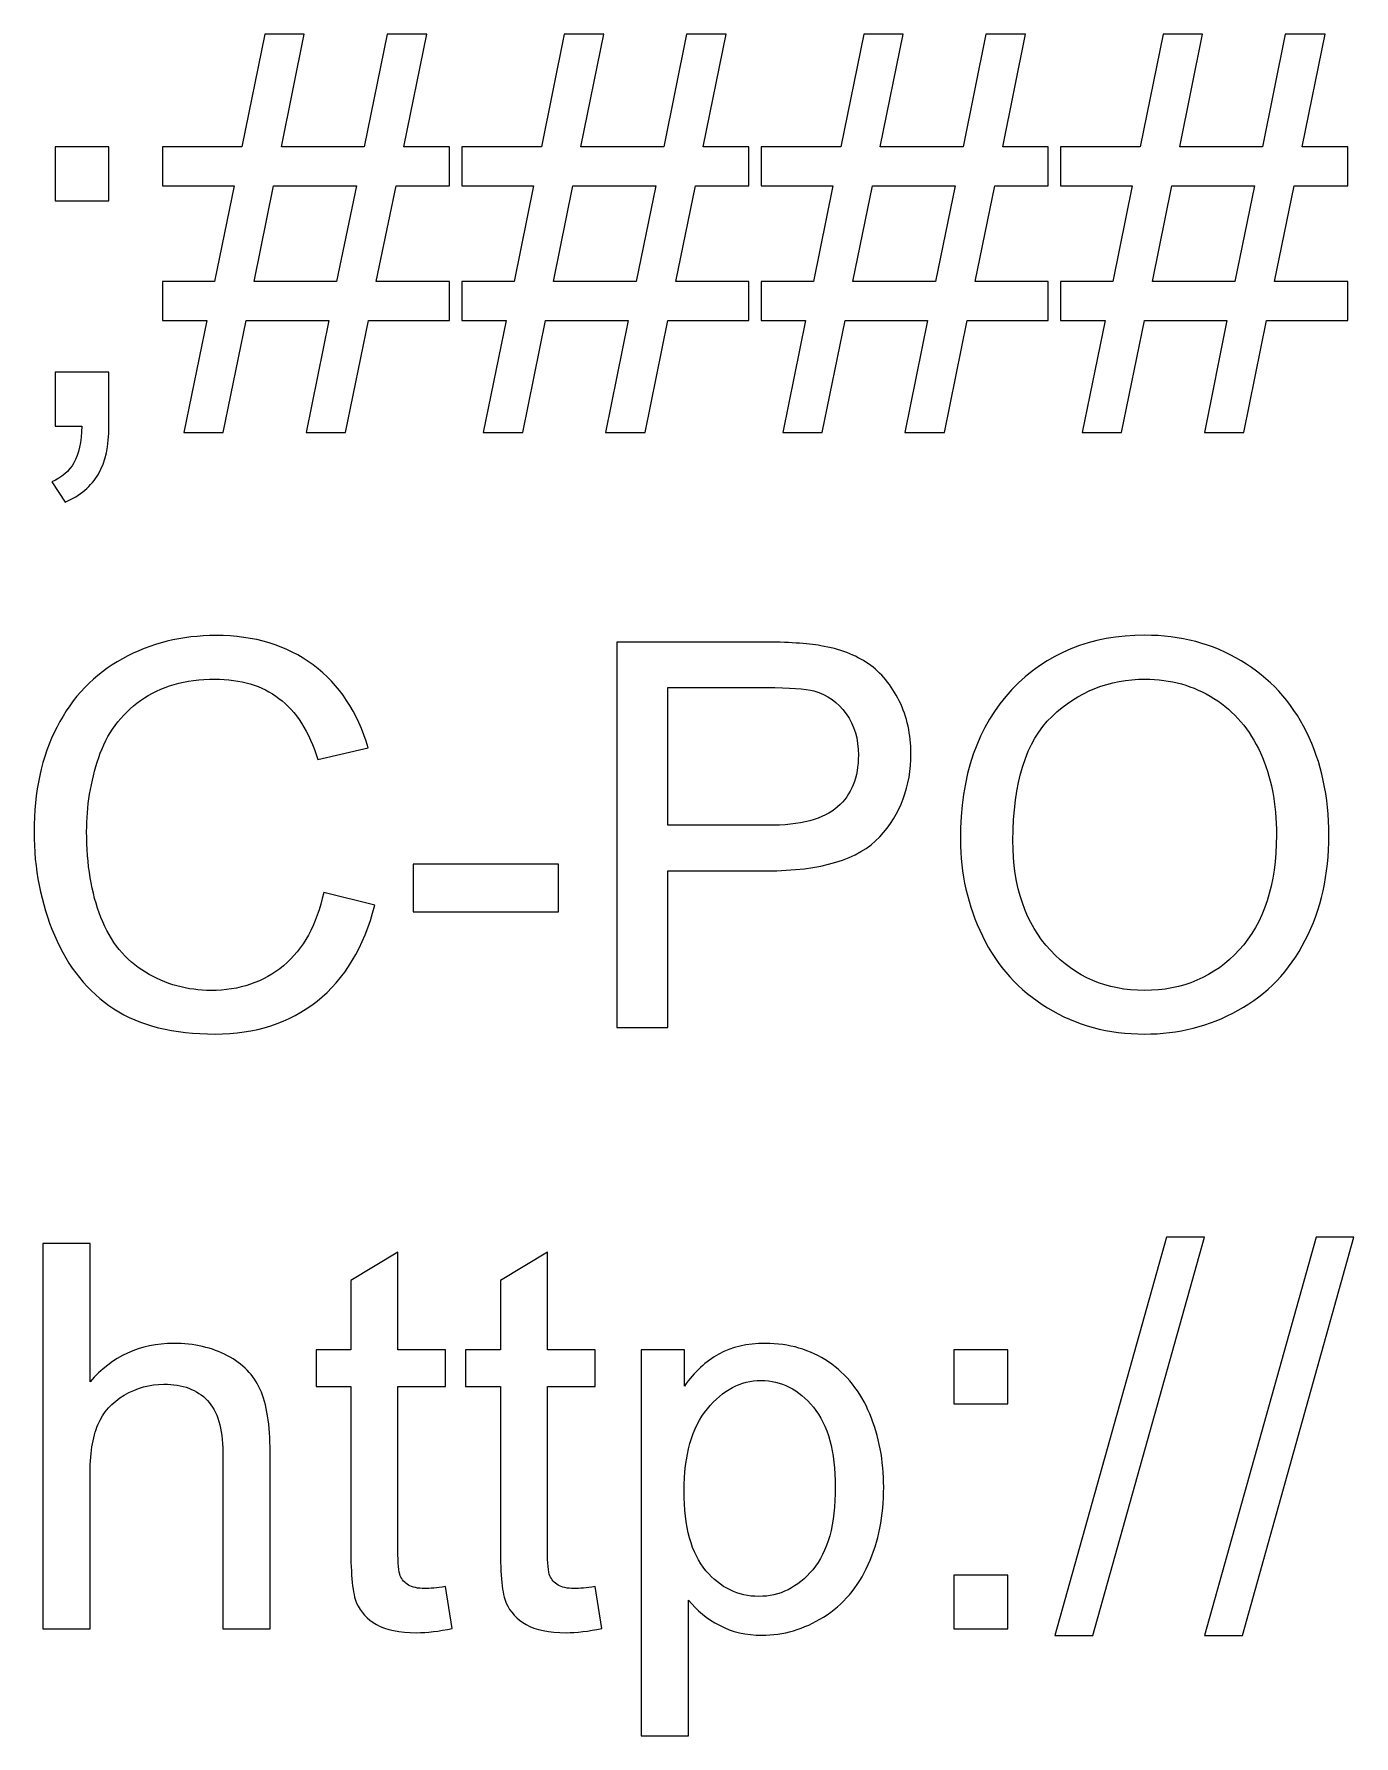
# Model space of a CAD drawing. Header units: centimetres. Extents: x -55.7 to 42.9, y -35.5 to -4.3.
# Drawn here: x -55.733 to -52.62, y -35.462 to -31.448 of the extents above; entities that cross this region are included whole.
import ezdxf

# ---------------------------------------------------------------- set-up
doc = ezdxf.new("R2010")
doc.units = ezdxf.units.CM
doc.header["$MEASUREMENT"] = 0
doc.layers.add('Layer 1', color=7, linetype='Continuous')

msp = doc.modelspace()

# ---------------------------------------------------------------- linework, layer by layer
at = {"layer": 'Layer 1', "color": 250}
for points, knots in [([(-55.37975, -32.38774), (-55.37975, -32.38774), (-55.32577, -32.12358), (-55.32577, -32.12358), (-55.32577, -32.12358), (-55.32577, -32.12358), (-55.43055, -32.12358), (-55.43055, -32.12358), (-55.43055, -32.12358), (-55.43055, -32.12358), (-55.43055, -32.03129), (-55.43055, -32.03129), (-55.43055, -32.03129), (-55.43055, -32.03129), (-55.30714, -32.03129), (-55.30714, -32.03129), (-55.30714, -32.03129), (-55.30714, -32.03129), (-55.26142, -31.80608), (-55.26142, -31.80608), (-55.26142, -31.80608), (-55.26142, -31.80608), (-55.43055, -31.80608), (-55.43055, -31.80608), (-55.43055, -31.80608), (-55.43055, -31.80608), (-55.43055, -31.71379), (-55.43055, -31.71379), (-55.43055, -31.71379), (-55.43055, -31.71379), (-55.2428, -31.71379), (-55.2428, -31.71379), (-55.2428, -31.71379), (-55.2428, -31.71379), (-55.18882, -31.44773), (-55.18882, -31.44773), (-55.18882, -31.44773), (-55.18882, -31.44773), (-55.09569, -31.44773), (-55.09569, -31.44773), (-55.09569, -31.44773), (-55.09569, -31.44773), (-55.14966, -31.71379), (-55.14966, -31.71379), (-55.14966, -31.71379), (-55.14966, -31.71379), (-54.9543, -31.71379), (-54.9543, -31.71379), (-54.9543, -31.71379), (-54.9543, -31.71379), (-54.90053, -31.44773), (-54.90053, -31.44773), (-54.90053, -31.44773), (-54.90053, -31.44773), (-54.80676, -31.44773), (-54.80676, -31.44773), (-54.80676, -31.44773), (-54.80676, -31.44773), (-54.86074, -31.71379), (-54.86074, -31.71379), (-54.86074, -31.71379), (-54.86074, -31.71379), (-54.75342, -31.71379), (-54.75342, -31.71379), (-54.75342, -31.71379), (-54.75342, -31.71379), (-54.75342, -31.80608), (-54.75342, -31.80608), (-54.75342, -31.80608), (-54.75342, -31.80608), (-54.87937, -31.80608), (-54.87937, -31.80608), (-54.87937, -31.80608), (-54.87937, -31.80608), (-54.92593, -32.03129), (-54.92593, -32.03129), (-54.92593, -32.03129), (-54.92593, -32.03129), (-54.75342, -32.03129), (-54.75342, -32.03129), (-54.75342, -32.03129), (-54.75342, -32.03129), (-54.75342, -32.12358), (-54.75342, -32.12358), (-54.75342, -32.12358), (-54.75342, -32.12358), (-54.94456, -32.12358), (-54.94456, -32.12358), (-54.94456, -32.12358), (-54.94456, -32.12358), (-54.99832, -32.38774), (-54.99832, -32.38774), (-54.99832, -32.38774), (-54.99832, -32.38774), (-55.09146, -32.38774), (-55.09146, -32.38774), (-55.09146, -32.38774), (-55.09146, -32.38774), (-55.03812, -32.12358), (-55.03812, -32.12358), (-55.03812, -32.12358), (-55.03812, -32.12358), (-55.23285, -32.12358), (-55.23285, -32.12358), (-55.23285, -32.12358), (-55.23285, -32.12358), (-55.28682, -32.38774), (-55.28682, -32.38774), (-55.28682, -32.38774), (-55.28682, -32.38774), (-55.37975, -32.38774), (-55.37975, -32.38774)], [0, 0, 0, 0, 0.0357143, 0.0357143, 0.0357143, 0.0357143, 0.0714286, 0.0714286, 0.0714286, 0.0714286, 0.1071429, 0.1071429, 0.1071429, 0.1071429, 0.1428571, 0.1428571, 0.1428571, 0.1428571, 0.1785714, 0.1785714, 0.1785714, 0.1785714, 0.2142857, 0.2142857, 0.2142857, 0.2142857, 0.25, 0.25, 0.25, 0.25, 0.2857143, 0.2857143, 0.2857143, 0.2857143, 0.3214286, 0.3214286, 0.3214286, 0.3214286, 0.3571429, 0.3571429, 0.3571429, 0.3571429, 0.3928571, 0.3928571, 0.3928571, 0.3928571, 0.4285714, 0.4285714, 0.4285714, 0.4285714, 0.4642857, 0.4642857, 0.4642857, 0.4642857, 0.5, 0.5, 0.5, 0.5, 0.5357143, 0.5357143, 0.5357143, 0.5357143, 0.5714286, 0.5714286, 0.5714286, 0.5714286, 0.6071429, 0.6071429, 0.6071429, 0.6071429, 0.6428571, 0.6428571, 0.6428571, 0.6428571, 0.6785714, 0.6785714, 0.6785714, 0.6785714, 0.7142857, 0.7142857, 0.7142857, 0.7142857, 0.75, 0.75, 0.75, 0.75, 0.7857143, 0.7857143, 0.7857143, 0.7857143, 0.8214286, 0.8214286, 0.8214286, 0.8214286, 0.8571429, 0.8571429, 0.8571429, 0.8571429, 0.8928571, 0.8928571, 0.8928571, 0.8928571, 0.9285714, 0.9285714, 0.9285714, 0.9285714, 0.9642857, 0.9642857, 0.9642857, 0.9642857, 1, 1, 1, 1]), ([(-54.67342, -32.38774), (-54.67342, -32.38774), (-54.61944, -32.12358), (-54.61944, -32.12358), (-54.61944, -32.12358), (-54.61944, -32.12358), (-54.72422, -32.12358), (-54.72422, -32.12358), (-54.72422, -32.12358), (-54.72422, -32.12358), (-54.72422, -32.03129), (-54.72422, -32.03129), (-54.72422, -32.03129), (-54.72422, -32.03129), (-54.60081, -32.03129), (-54.60081, -32.03129), (-54.60081, -32.03129), (-54.60081, -32.03129), (-54.55509, -31.80608), (-54.55509, -31.80608), (-54.55509, -31.80608), (-54.55509, -31.80608), (-54.72422, -31.80608), (-54.72422, -31.80608), (-54.72422, -31.80608), (-54.72422, -31.80608), (-54.72422, -31.71379), (-54.72422, -31.71379), (-54.72422, -31.71379), (-54.72422, -31.71379), (-54.53647, -31.71379), (-54.53647, -31.71379), (-54.53647, -31.71379), (-54.53647, -31.71379), (-54.48249, -31.44773), (-54.48249, -31.44773), (-54.48249, -31.44773), (-54.48249, -31.44773), (-54.38936, -31.44773), (-54.38936, -31.44773), (-54.38936, -31.44773), (-54.38936, -31.44773), (-54.44333, -31.71379), (-54.44333, -31.71379), (-54.44333, -31.71379), (-54.44333, -31.71379), (-54.24797, -31.71379), (-54.24797, -31.71379), (-54.24797, -31.71379), (-54.24797, -31.71379), (-54.1942, -31.44773), (-54.1942, -31.44773), (-54.1942, -31.44773), (-54.1942, -31.44773), (-54.10043, -31.44773), (-54.10043, -31.44773), (-54.10043, -31.44773), (-54.10043, -31.44773), (-54.15441, -31.71379), (-54.15441, -31.71379), (-54.15441, -31.71379), (-54.15441, -31.71379), (-54.04709, -31.71379), (-54.04709, -31.71379), (-54.04709, -31.71379), (-54.04709, -31.71379), (-54.04709, -31.80608), (-54.04709, -31.80608), (-54.04709, -31.80608), (-54.04709, -31.80608), (-54.17304, -31.80608), (-54.17304, -31.80608), (-54.17304, -31.80608), (-54.17304, -31.80608), (-54.2196, -32.03129), (-54.2196, -32.03129), (-54.2196, -32.03129), (-54.2196, -32.03129), (-54.04709, -32.03129), (-54.04709, -32.03129), (-54.04709, -32.03129), (-54.04709, -32.03129), (-54.04709, -32.12358), (-54.04709, -32.12358), (-54.04709, -32.12358), (-54.04709, -32.12358), (-54.23823, -32.12358), (-54.23823, -32.12358), (-54.23823, -32.12358), (-54.23823, -32.12358), (-54.29199, -32.38774), (-54.29199, -32.38774), (-54.29199, -32.38774), (-54.29199, -32.38774), (-54.38513, -32.38774), (-54.38513, -32.38774), (-54.38513, -32.38774), (-54.38513, -32.38774), (-54.33179, -32.12358), (-54.33179, -32.12358), (-54.33179, -32.12358), (-54.33179, -32.12358), (-54.52652, -32.12358), (-54.52652, -32.12358), (-54.52652, -32.12358), (-54.52652, -32.12358), (-54.58049, -32.38774), (-54.58049, -32.38774), (-54.58049, -32.38774), (-54.58049, -32.38774), (-54.67342, -32.38774), (-54.67342, -32.38774)], [0, 0, 0, 0, 0.0357143, 0.0357143, 0.0357143, 0.0357143, 0.0714286, 0.0714286, 0.0714286, 0.0714286, 0.1071429, 0.1071429, 0.1071429, 0.1071429, 0.1428571, 0.1428571, 0.1428571, 0.1428571, 0.1785714, 0.1785714, 0.1785714, 0.1785714, 0.2142857, 0.2142857, 0.2142857, 0.2142857, 0.25, 0.25, 0.25, 0.25, 0.2857143, 0.2857143, 0.2857143, 0.2857143, 0.3214286, 0.3214286, 0.3214286, 0.3214286, 0.3571429, 0.3571429, 0.3571429, 0.3571429, 0.3928571, 0.3928571, 0.3928571, 0.3928571, 0.4285714, 0.4285714, 0.4285714, 0.4285714, 0.4642857, 0.4642857, 0.4642857, 0.4642857, 0.5, 0.5, 0.5, 0.5, 0.5357143, 0.5357143, 0.5357143, 0.5357143, 0.5714286, 0.5714286, 0.5714286, 0.5714286, 0.6071429, 0.6071429, 0.6071429, 0.6071429, 0.6428571, 0.6428571, 0.6428571, 0.6428571, 0.6785714, 0.6785714, 0.6785714, 0.6785714, 0.7142857, 0.7142857, 0.7142857, 0.7142857, 0.75, 0.75, 0.75, 0.75, 0.7857143, 0.7857143, 0.7857143, 0.7857143, 0.8214286, 0.8214286, 0.8214286, 0.8214286, 0.8571429, 0.8571429, 0.8571429, 0.8571429, 0.8928571, 0.8928571, 0.8928571, 0.8928571, 0.9285714, 0.9285714, 0.9285714, 0.9285714, 0.9642857, 0.9642857, 0.9642857, 0.9642857, 1, 1, 1, 1]), ([(-53.96709, -32.38774), (-53.96709, -32.38774), (-53.91311, -32.12358), (-53.91311, -32.12358), (-53.91311, -32.12358), (-53.91311, -32.12358), (-54.01789, -32.12358), (-54.01789, -32.12358), (-54.01789, -32.12358), (-54.01789, -32.12358), (-54.01789, -32.03129), (-54.01789, -32.03129), (-54.01789, -32.03129), (-54.01789, -32.03129), (-53.89448, -32.03129), (-53.89448, -32.03129), (-53.89448, -32.03129), (-53.89448, -32.03129), (-53.84876, -31.80608), (-53.84876, -31.80608), (-53.84876, -31.80608), (-53.84876, -31.80608), (-54.01789, -31.80608), (-54.01789, -31.80608), (-54.01789, -31.80608), (-54.01789, -31.80608), (-54.01789, -31.71379), (-54.01789, -31.71379), (-54.01789, -31.71379), (-54.01789, -31.71379), (-53.83014, -31.71379), (-53.83014, -31.71379), (-53.83014, -31.71379), (-53.83014, -31.71379), (-53.77616, -31.44773), (-53.77616, -31.44773), (-53.77616, -31.44773), (-53.77616, -31.44773), (-53.68303, -31.44773), (-53.68303, -31.44773), (-53.68303, -31.44773), (-53.68303, -31.44773), (-53.737, -31.71379), (-53.737, -31.71379), (-53.737, -31.71379), (-53.737, -31.71379), (-53.54164, -31.71379), (-53.54164, -31.71379), (-53.54164, -31.71379), (-53.54164, -31.71379), (-53.48787, -31.44773), (-53.48787, -31.44773), (-53.48787, -31.44773), (-53.48787, -31.44773), (-53.3941, -31.44773), (-53.3941, -31.44773), (-53.3941, -31.44773), (-53.3941, -31.44773), (-53.44808, -31.71379), (-53.44808, -31.71379), (-53.44808, -31.71379), (-53.44808, -31.71379), (-53.34076, -31.71379), (-53.34076, -31.71379), (-53.34076, -31.71379), (-53.34076, -31.71379), (-53.34076, -31.80608), (-53.34076, -31.80608), (-53.34076, -31.80608), (-53.34076, -31.80608), (-53.46671, -31.80608), (-53.46671, -31.80608), (-53.46671, -31.80608), (-53.46671, -31.80608), (-53.51327, -32.03129), (-53.51327, -32.03129), (-53.51327, -32.03129), (-53.51327, -32.03129), (-53.34076, -32.03129), (-53.34076, -32.03129), (-53.34076, -32.03129), (-53.34076, -32.03129), (-53.34076, -32.12358), (-53.34076, -32.12358), (-53.34076, -32.12358), (-53.34076, -32.12358), (-53.5319, -32.12358), (-53.5319, -32.12358), (-53.5319, -32.12358), (-53.5319, -32.12358), (-53.58566, -32.38774), (-53.58566, -32.38774), (-53.58566, -32.38774), (-53.58566, -32.38774), (-53.6788, -32.38774), (-53.6788, -32.38774), (-53.6788, -32.38774), (-53.6788, -32.38774), (-53.62546, -32.12358), (-53.62546, -32.12358), (-53.62546, -32.12358), (-53.62546, -32.12358), (-53.82019, -32.12358), (-53.82019, -32.12358), (-53.82019, -32.12358), (-53.82019, -32.12358), (-53.87416, -32.38774), (-53.87416, -32.38774), (-53.87416, -32.38774), (-53.87416, -32.38774), (-53.96709, -32.38774), (-53.96709, -32.38774)], [0, 0, 0, 0, 0.0357143, 0.0357143, 0.0357143, 0.0357143, 0.0714286, 0.0714286, 0.0714286, 0.0714286, 0.1071429, 0.1071429, 0.1071429, 0.1071429, 0.1428571, 0.1428571, 0.1428571, 0.1428571, 0.1785714, 0.1785714, 0.1785714, 0.1785714, 0.2142857, 0.2142857, 0.2142857, 0.2142857, 0.25, 0.25, 0.25, 0.25, 0.2857143, 0.2857143, 0.2857143, 0.2857143, 0.3214286, 0.3214286, 0.3214286, 0.3214286, 0.3571429, 0.3571429, 0.3571429, 0.3571429, 0.3928571, 0.3928571, 0.3928571, 0.3928571, 0.4285714, 0.4285714, 0.4285714, 0.4285714, 0.4642857, 0.4642857, 0.4642857, 0.4642857, 0.5, 0.5, 0.5, 0.5, 0.5357143, 0.5357143, 0.5357143, 0.5357143, 0.5714286, 0.5714286, 0.5714286, 0.5714286, 0.6071429, 0.6071429, 0.6071429, 0.6071429, 0.6428571, 0.6428571, 0.6428571, 0.6428571, 0.6785714, 0.6785714, 0.6785714, 0.6785714, 0.7142857, 0.7142857, 0.7142857, 0.7142857, 0.75, 0.75, 0.75, 0.75, 0.7857143, 0.7857143, 0.7857143, 0.7857143, 0.8214286, 0.8214286, 0.8214286, 0.8214286, 0.8571429, 0.8571429, 0.8571429, 0.8571429, 0.8928571, 0.8928571, 0.8928571, 0.8928571, 0.9285714, 0.9285714, 0.9285714, 0.9285714, 0.9642857, 0.9642857, 0.9642857, 0.9642857, 1, 1, 1, 1]), ([(-53.26076, -32.38774), (-53.26076, -32.38774), (-53.20678, -32.12358), (-53.20678, -32.12358), (-53.20678, -32.12358), (-53.20678, -32.12358), (-53.31156, -32.12358), (-53.31156, -32.12358), (-53.31156, -32.12358), (-53.31156, -32.12358), (-53.31156, -32.03129), (-53.31156, -32.03129), (-53.31156, -32.03129), (-53.31156, -32.03129), (-53.18815, -32.03129), (-53.18815, -32.03129), (-53.18815, -32.03129), (-53.18815, -32.03129), (-53.14243, -31.80608), (-53.14243, -31.80608), (-53.14243, -31.80608), (-53.14243, -31.80608), (-53.31156, -31.80608), (-53.31156, -31.80608), (-53.31156, -31.80608), (-53.31156, -31.80608), (-53.31156, -31.71379), (-53.31156, -31.71379), (-53.31156, -31.71379), (-53.31156, -31.71379), (-53.12381, -31.71379), (-53.12381, -31.71379), (-53.12381, -31.71379), (-53.12381, -31.71379), (-53.06983, -31.44773), (-53.06983, -31.44773), (-53.06983, -31.44773), (-53.06983, -31.44773), (-52.9767, -31.44773), (-52.9767, -31.44773), (-52.9767, -31.44773), (-52.9767, -31.44773), (-53.03067, -31.71379), (-53.03067, -31.71379), (-53.03067, -31.71379), (-53.03067, -31.71379), (-52.83531, -31.71379), (-52.83531, -31.71379), (-52.83531, -31.71379), (-52.83531, -31.71379), (-52.78154, -31.44773), (-52.78154, -31.44773), (-52.78154, -31.44773), (-52.78154, -31.44773), (-52.68777, -31.44773), (-52.68777, -31.44773), (-52.68777, -31.44773), (-52.68777, -31.44773), (-52.74175, -31.71379), (-52.74175, -31.71379), (-52.74175, -31.71379), (-52.74175, -31.71379), (-52.63443, -31.71379), (-52.63443, -31.71379), (-52.63443, -31.71379), (-52.63443, -31.71379), (-52.63443, -31.80608), (-52.63443, -31.80608), (-52.63443, -31.80608), (-52.63443, -31.80608), (-52.76038, -31.80608), (-52.76038, -31.80608), (-52.76038, -31.80608), (-52.76038, -31.80608), (-52.80694, -32.03129), (-52.80694, -32.03129), (-52.80694, -32.03129), (-52.80694, -32.03129), (-52.63443, -32.03129), (-52.63443, -32.03129), (-52.63443, -32.03129), (-52.63443, -32.03129), (-52.63443, -32.12358), (-52.63443, -32.12358), (-52.63443, -32.12358), (-52.63443, -32.12358), (-52.82557, -32.12358), (-52.82557, -32.12358), (-52.82557, -32.12358), (-52.82557, -32.12358), (-52.87933, -32.38774), (-52.87933, -32.38774), (-52.87933, -32.38774), (-52.87933, -32.38774), (-52.97247, -32.38774), (-52.97247, -32.38774), (-52.97247, -32.38774), (-52.97247, -32.38774), (-52.91913, -32.12358), (-52.91913, -32.12358), (-52.91913, -32.12358), (-52.91913, -32.12358), (-53.11386, -32.12358), (-53.11386, -32.12358), (-53.11386, -32.12358), (-53.11386, -32.12358), (-53.16783, -32.38774), (-53.16783, -32.38774), (-53.16783, -32.38774), (-53.16783, -32.38774), (-53.26076, -32.38774), (-53.26076, -32.38774)], [0, 0, 0, 0, 0.0357143, 0.0357143, 0.0357143, 0.0357143, 0.0714286, 0.0714286, 0.0714286, 0.0714286, 0.1071429, 0.1071429, 0.1071429, 0.1071429, 0.1428571, 0.1428571, 0.1428571, 0.1428571, 0.1785714, 0.1785714, 0.1785714, 0.1785714, 0.2142857, 0.2142857, 0.2142857, 0.2142857, 0.25, 0.25, 0.25, 0.25, 0.2857143, 0.2857143, 0.2857143, 0.2857143, 0.3214286, 0.3214286, 0.3214286, 0.3214286, 0.3571429, 0.3571429, 0.3571429, 0.3571429, 0.3928571, 0.3928571, 0.3928571, 0.3928571, 0.4285714, 0.4285714, 0.4285714, 0.4285714, 0.4642857, 0.4642857, 0.4642857, 0.4642857, 0.5, 0.5, 0.5, 0.5, 0.5357143, 0.5357143, 0.5357143, 0.5357143, 0.5714286, 0.5714286, 0.5714286, 0.5714286, 0.6071429, 0.6071429, 0.6071429, 0.6071429, 0.6428571, 0.6428571, 0.6428571, 0.6428571, 0.6785714, 0.6785714, 0.6785714, 0.6785714, 0.7142857, 0.7142857, 0.7142857, 0.7142857, 0.75, 0.75, 0.75, 0.75, 0.7857143, 0.7857143, 0.7857143, 0.7857143, 0.8214286, 0.8214286, 0.8214286, 0.8214286, 0.8571429, 0.8571429, 0.8571429, 0.8571429, 0.8928571, 0.8928571, 0.8928571, 0.8928571, 0.9285714, 0.9285714, 0.9285714, 0.9285714, 0.9642857, 0.9642857, 0.9642857, 0.9642857, 1, 1, 1, 1]), ([(-55.6837, -31.84079), (-55.6837, -31.84079), (-55.6837, -31.71379), (-55.6837, -31.71379), (-55.6837, -31.71379), (-55.6837, -31.71379), (-55.55649, -31.71379), (-55.55649, -31.71379), (-55.55649, -31.71379), (-55.55649, -31.71379), (-55.55649, -31.84079), (-55.55649, -31.84079), (-55.55649, -31.84079), (-55.55649, -31.84079), (-55.6837, -31.84079), (-55.6837, -31.84079)], [0, 0, 0, 0, 0.25, 0.25, 0.25, 0.25, 0.5, 0.5, 0.5, 0.5, 0.75, 0.75, 0.75, 0.75, 1, 1, 1, 1]), ([(-55.21422, -32.03129), (-55.21422, -32.03129), (-55.01949, -32.03129), (-55.01949, -32.03129), (-55.01949, -32.03129), (-55.01949, -32.03129), (-54.97292, -31.80608), (-54.97292, -31.80608), (-54.97292, -31.80608), (-54.97292, -31.80608), (-55.16829, -31.80608), (-55.16829, -31.80608), (-55.16829, -31.80608), (-55.16829, -31.80608), (-55.21422, -32.03129), (-55.21422, -32.03129)], [0, 0, 0, 0, 0.25, 0.25, 0.25, 0.25, 0.5, 0.5, 0.5, 0.5, 0.75, 0.75, 0.75, 0.75, 1, 1, 1, 1]), ([(-54.50789, -32.03129), (-54.50789, -32.03129), (-54.31316, -32.03129), (-54.31316, -32.03129), (-54.31316, -32.03129), (-54.31316, -32.03129), (-54.26659, -31.80608), (-54.26659, -31.80608), (-54.26659, -31.80608), (-54.26659, -31.80608), (-54.46196, -31.80608), (-54.46196, -31.80608), (-54.46196, -31.80608), (-54.46196, -31.80608), (-54.50789, -32.03129), (-54.50789, -32.03129)], [0, 0, 0, 0, 0.25, 0.25, 0.25, 0.25, 0.5, 0.5, 0.5, 0.5, 0.75, 0.75, 0.75, 0.75, 1, 1, 1, 1]), ([(-53.80156, -32.03129), (-53.80156, -32.03129), (-53.60683, -32.03129), (-53.60683, -32.03129), (-53.60683, -32.03129), (-53.60683, -32.03129), (-53.56026, -31.80608), (-53.56026, -31.80608), (-53.56026, -31.80608), (-53.56026, -31.80608), (-53.75563, -31.80608), (-53.75563, -31.80608), (-53.75563, -31.80608), (-53.75563, -31.80608), (-53.80156, -32.03129), (-53.80156, -32.03129)], [0, 0, 0, 0, 0.25, 0.25, 0.25, 0.25, 0.5, 0.5, 0.5, 0.5, 0.75, 0.75, 0.75, 0.75, 1, 1, 1, 1]), ([(-53.09523, -32.03129), (-53.09523, -32.03129), (-52.9005, -32.03129), (-52.9005, -32.03129), (-52.9005, -32.03129), (-52.9005, -32.03129), (-52.85393, -31.80608), (-52.85393, -31.80608), (-52.85393, -31.80608), (-52.85393, -31.80608), (-53.0493, -31.80608), (-53.0493, -31.80608), (-53.0493, -31.80608), (-53.0493, -31.80608), (-53.09523, -32.03129), (-53.09523, -32.03129)], [0, 0, 0, 0, 0.25, 0.25, 0.25, 0.25, 0.5, 0.5, 0.5, 0.5, 0.75, 0.75, 0.75, 0.75, 1, 1, 1, 1]), ([(-55.6837, -32.37229), (-55.6837, -32.37229), (-55.6837, -32.24508), (-55.6837, -32.24508), (-55.6837, -32.24508), (-55.6837, -32.24508), (-55.55649, -32.24508), (-55.55649, -32.24508), (-55.55649, -32.24508), (-55.55649, -32.24508), (-55.55649, -32.37229), (-55.55649, -32.37229), (-55.55649, -32.37229), (-55.55649, -32.41907), (-55.56474, -32.45675), (-55.58125, -32.48553), (-55.58125, -32.48553), (-55.59798, -32.51411), (-55.62422, -32.53633), (-55.65999, -32.55221), (-55.65999, -32.55221), (-55.65999, -32.55221), (-55.69111, -32.50437), (-55.69111, -32.50437), (-55.69111, -32.50437), (-55.66761, -32.494), (-55.65026, -32.47876), (-55.63904, -32.45886), (-55.63904, -32.45886), (-55.62782, -32.43875), (-55.62168, -32.40997), (-55.62041, -32.37229), (-55.62041, -32.37229), (-55.62041, -32.37229), (-55.6837, -32.37229), (-55.6837, -32.37229)], [0, 0, 0, 0, 0.1111111, 0.1111111, 0.1111111, 0.1111111, 0.2222222, 0.2222222, 0.2222222, 0.2222222, 0.3333333, 0.3333333, 0.3333333, 0.3333333, 0.4444444, 0.4444444, 0.4444444, 0.4444444, 0.5555556, 0.5555556, 0.5555556, 0.5555556, 0.6666667, 0.6666667, 0.6666667, 0.6666667, 0.7777778, 0.7777778, 0.7777778, 0.7777778, 0.8888889, 0.8888889, 0.8888889, 0.8888889, 1, 1, 1, 1]), ([(-55.04997, -33.47232), (-55.04997, -33.47232), (-54.92953, -33.5028), (-54.92953, -33.5028), (-54.92953, -33.5028), (-54.95472, -33.60144), (-55.00023, -33.67679), (-55.06563, -33.72886), (-55.06563, -33.72886), (-55.13125, -33.78072), (-55.21126, -33.80654), (-55.30609, -33.80654), (-55.30609, -33.80654), (-55.40409, -33.80654), (-55.48368, -33.78664), (-55.54506, -33.74685), (-55.54506, -33.74685), (-55.60644, -33.70685), (-55.65322, -33.64906), (-55.68518, -33.5735), (-55.68518, -33.5735), (-55.71714, -33.49772), (-55.73323, -33.41644), (-55.73323, -33.32966), (-55.73323, -33.32966), (-55.73323, -33.23504), (-55.71524, -33.15249), (-55.67904, -33.08201), (-55.67904, -33.08201), (-55.64285, -33.01152), (-55.59141, -32.95797), (-55.52453, -32.92135), (-55.52453, -32.92135), (-55.45785, -32.88473), (-55.3844, -32.86653), (-55.30418, -32.86653), (-55.30418, -32.86653), (-55.21317, -32.86653), (-55.13675, -32.8896), (-55.07474, -32.93596), (-55.07474, -32.93596), (-55.01272, -32.98231), (-54.96954, -33.04729), (-54.9452, -33.13132), (-54.9452, -33.13132), (-54.9452, -33.13132), (-55.06352, -33.15926), (-55.06352, -33.15926), (-55.06352, -33.15926), (-55.08468, -33.09301), (-55.11516, -33.04496), (-55.15538, -33.0147), (-55.15538, -33.0147), (-55.19539, -32.98443), (-55.24576, -32.9694), (-55.30672, -32.9694), (-55.30672, -32.9694), (-55.37657, -32.9694), (-55.43478, -32.98612), (-55.48177, -33.01956), (-55.48177, -33.01956), (-55.52876, -33.05322), (-55.56178, -33.09809), (-55.58062, -33.15461), (-55.58062, -33.15461), (-55.59967, -33.21091), (-55.60919, -33.26912), (-55.60919, -33.32902), (-55.60919, -33.32902), (-55.60919, -33.40649), (-55.59798, -33.4738), (-55.57554, -33.53159), (-55.57554, -33.53159), (-55.55289, -33.58916), (-55.51797, -33.63234), (-55.47034, -33.66091), (-55.47034, -33.66091), (-55.42272, -33.68949), (-55.37128, -33.70367), (-55.31582, -33.70367), (-55.31582, -33.70367), (-55.24851, -33.70367), (-55.19158, -33.6842), (-55.1448, -33.64546), (-55.1448, -33.64546), (-55.09802, -33.60652), (-55.06648, -33.54873), (-55.04997, -33.47232)], [0, 0, 0, 0, 0.0454545, 0.0454545, 0.0454545, 0.0454545, 0.0909091, 0.0909091, 0.0909091, 0.0909091, 0.1363636, 0.1363636, 0.1363636, 0.1363636, 0.1818182, 0.1818182, 0.1818182, 0.1818182, 0.2272727, 0.2272727, 0.2272727, 0.2272727, 0.2727273, 0.2727273, 0.2727273, 0.2727273, 0.3181818, 0.3181818, 0.3181818, 0.3181818, 0.3636364, 0.3636364, 0.3636364, 0.3636364, 0.4090909, 0.4090909, 0.4090909, 0.4090909, 0.4545455, 0.4545455, 0.4545455, 0.4545455, 0.5, 0.5, 0.5, 0.5, 0.5454545, 0.5454545, 0.5454545, 0.5454545, 0.5909091, 0.5909091, 0.5909091, 0.5909091, 0.6363636, 0.6363636, 0.6363636, 0.6363636, 0.6818182, 0.6818182, 0.6818182, 0.6818182, 0.7272727, 0.7272727, 0.7272727, 0.7272727, 0.7727273, 0.7727273, 0.7727273, 0.7727273, 0.8181818, 0.8181818, 0.8181818, 0.8181818, 0.8636364, 0.8636364, 0.8636364, 0.8636364, 0.9090909, 0.9090909, 0.9090909, 0.9090909, 0.9545455, 0.9545455, 0.9545455, 0.9545455, 1, 1, 1, 1]), ([(-53.54799, -33.34828), (-53.54799, -33.19736), (-53.50756, -33.07925), (-53.42649, -32.99395), (-53.42649, -32.99395), (-53.34542, -32.90865), (-53.24086, -32.86589), (-53.11259, -32.86589), (-53.11259, -32.86589), (-53.02877, -32.86589), (-52.95299, -32.886), (-52.88568, -32.92601), (-52.88568, -32.92601), (-52.81837, -32.96622), (-52.76694, -33.0221), (-52.73159, -33.09386), (-52.73159, -33.09386), (-52.69624, -33.1654), (-52.67867, -33.24689), (-52.67867, -33.3377), (-52.67867, -33.3377), (-52.67867, -33.42999), (-52.69709, -33.51254), (-52.73434, -33.58514), (-52.73434, -33.58514), (-52.77159, -33.65795), (-52.8243, -33.71298), (-52.89245, -33.75045), (-52.89245, -33.75045), (-52.96082, -33.78791), (-53.03427, -33.80654), (-53.11322, -33.80654), (-53.11322, -33.80654), (-53.19895, -33.80654), (-53.27536, -33.78601), (-53.34267, -33.74452), (-53.34267, -33.74452), (-53.41019, -33.70325), (-53.4612, -33.64673), (-53.49592, -33.57519), (-53.49592, -33.57519), (-53.53063, -33.50386), (-53.54799, -33.42808), (-53.54799, -33.34828)], [0, 0, 0, 0, 0.0909091, 0.0909091, 0.0909091, 0.0909091, 0.1818182, 0.1818182, 0.1818182, 0.1818182, 0.2727273, 0.2727273, 0.2727273, 0.2727273, 0.3636364, 0.3636364, 0.3636364, 0.3636364, 0.4545455, 0.4545455, 0.4545455, 0.4545455, 0.5454545, 0.5454545, 0.5454545, 0.5454545, 0.6363636, 0.6363636, 0.6363636, 0.6363636, 0.7272727, 0.7272727, 0.7272727, 0.7272727, 0.8181818, 0.8181818, 0.8181818, 0.8181818, 0.9090909, 0.9090909, 0.9090909, 0.9090909, 1, 1, 1, 1]), ([(-54.35846, -33.79109), (-54.35846, -33.79109), (-54.35846, -32.88198), (-54.35846, -32.88198), (-54.35846, -32.88198), (-54.35846, -32.88198), (-54.01556, -32.88198), (-54.01556, -32.88198), (-54.01556, -32.88198), (-53.95523, -32.88198), (-53.90909, -32.88494), (-53.87734, -32.89066), (-53.87734, -32.89066), (-53.83268, -32.89807), (-53.79521, -32.91225), (-53.76494, -32.9332), (-53.76494, -32.9332), (-53.73489, -32.95395), (-53.71055, -32.98337), (-53.69213, -33.02083), (-53.69213, -33.02083), (-53.67372, -33.05851), (-53.66461, -33.09979), (-53.66461, -33.14487), (-53.66461, -33.14487), (-53.66461, -33.22213), (-53.68917, -33.28775), (-53.73827, -33.3413), (-53.73827, -33.3413), (-53.78759, -33.39464), (-53.87649, -33.42152), (-54.00497, -33.42152), (-54.00497, -33.42152), (-54.00497, -33.42152), (-54.23823, -33.42152), (-54.23823, -33.42152), (-54.23823, -33.42152), (-54.23823, -33.42152), (-54.23823, -33.79109), (-54.23823, -33.79109), (-54.23823, -33.79109), (-54.23823, -33.79109), (-54.35846, -33.79109), (-54.35846, -33.79109)], [0, 0, 0, 0, 0.0909091, 0.0909091, 0.0909091, 0.0909091, 0.1818182, 0.1818182, 0.1818182, 0.1818182, 0.2727273, 0.2727273, 0.2727273, 0.2727273, 0.3636364, 0.3636364, 0.3636364, 0.3636364, 0.4545455, 0.4545455, 0.4545455, 0.4545455, 0.5454545, 0.5454545, 0.5454545, 0.5454545, 0.6363636, 0.6363636, 0.6363636, 0.6363636, 0.7272727, 0.7272727, 0.7272727, 0.7272727, 0.8181818, 0.8181818, 0.8181818, 0.8181818, 0.9090909, 0.9090909, 0.9090909, 0.9090909, 1, 1, 1, 1]), ([(-54.23823, -33.3142), (-54.23823, -33.3142), (-54.00307, -33.3142), (-54.00307, -33.3142), (-54.00307, -33.3142), (-53.92539, -33.3142), (-53.87014, -33.29981), (-53.83755, -33.27081), (-53.83755, -33.27081), (-53.80495, -33.24181), (-53.78865, -33.20117), (-53.78865, -33.14868), (-53.78865, -33.14868), (-53.78865, -33.11058), (-53.79818, -33.07798), (-53.81744, -33.05089), (-53.81744, -33.05089), (-53.8367, -33.0238), (-53.86189, -33.00602), (-53.89343, -32.99734), (-53.89343, -32.99734), (-53.91375, -32.99205), (-53.951, -32.9893), (-54.00561, -32.9893), (-54.00561, -32.9893), (-54.00561, -32.9893), (-54.23823, -32.9893), (-54.23823, -32.9893), (-54.23823, -32.9893), (-54.23823, -32.9893), (-54.23823, -33.3142), (-54.23823, -33.3142)], [0, 0, 0, 0, 0.125, 0.125, 0.125, 0.125, 0.25, 0.25, 0.25, 0.25, 0.375, 0.375, 0.375, 0.375, 0.5, 0.5, 0.5, 0.5, 0.625, 0.625, 0.625, 0.625, 0.75, 0.75, 0.75, 0.75, 0.875, 0.875, 0.875, 0.875, 1, 1, 1, 1]), ([(-53.42395, -33.35019), (-53.42395, -33.45983), (-53.39453, -33.54598), (-53.33568, -33.60906), (-53.33568, -33.60906), (-53.27663, -33.67213), (-53.20276, -33.70367), (-53.11386, -33.70367), (-53.11386, -33.70367), (-53.02326, -33.70367), (-52.94876, -33.67192), (-52.89034, -33.60821), (-52.89034, -33.60821), (-52.83192, -33.5445), (-52.8025, -33.45412), (-52.8025, -33.33706), (-52.8025, -33.33706), (-52.8025, -33.26319), (-52.8152, -33.19863), (-52.84017, -33.14339), (-52.84017, -33.14339), (-52.86515, -33.08814), (-52.90177, -33.04539), (-52.94982, -33.01491), (-52.94982, -33.01491), (-52.99808, -32.98464), (-53.05205, -32.9694), (-53.11195, -32.9694), (-53.11195, -32.9694), (-53.19725, -32.9694), (-53.27049, -32.99861), (-53.33187, -33.05724), (-53.33187, -33.05724), (-53.39326, -33.11566), (-53.42395, -33.21345), (-53.42395, -33.35019)], [0, 0, 0, 0, 0.1111111, 0.1111111, 0.1111111, 0.1111111, 0.2222222, 0.2222222, 0.2222222, 0.2222222, 0.3333333, 0.3333333, 0.3333333, 0.3333333, 0.4444444, 0.4444444, 0.4444444, 0.4444444, 0.5555556, 0.5555556, 0.5555556, 0.5555556, 0.6666667, 0.6666667, 0.6666667, 0.6666667, 0.7777778, 0.7777778, 0.7777778, 0.7777778, 0.8888889, 0.8888889, 0.8888889, 0.8888889, 1, 1, 1, 1]), ([(-54.83915, -33.51825), (-54.83915, -33.51825), (-54.83915, -33.40607), (-54.83915, -33.40607), (-54.83915, -33.40607), (-54.83915, -33.40607), (-54.49604, -33.40607), (-54.49604, -33.40607), (-54.49604, -33.40607), (-54.49604, -33.40607), (-54.49604, -33.51825), (-54.49604, -33.51825), (-54.49604, -33.51825), (-54.49604, -33.51825), (-54.83915, -33.51825), (-54.83915, -33.51825)], [0, 0, 0, 0, 0.25, 0.25, 0.25, 0.25, 0.5, 0.5, 0.5, 0.5, 0.75, 0.75, 0.75, 0.75, 1, 1, 1, 1]), ([(-55.7127, -35.20989), (-55.7127, -35.20989), (-55.7127, -34.30078), (-55.7127, -34.30078), (-55.7127, -34.30078), (-55.7127, -34.30078), (-55.60115, -34.30078), (-55.60115, -34.30078), (-55.60115, -34.30078), (-55.60115, -34.30078), (-55.60115, -34.62696), (-55.60115, -34.62696), (-55.60115, -34.62696), (-55.54908, -34.56663), (-55.48325, -34.53637), (-55.40388, -34.53637), (-55.40388, -34.53637), (-55.35519, -34.53637), (-55.31286, -34.5461), (-55.27688, -34.56536), (-55.27688, -34.56536), (-55.24089, -34.58441), (-55.21507, -34.61108), (-55.19962, -34.64495), (-55.19962, -34.64495), (-55.18417, -34.67882), (-55.17634, -34.72814), (-55.17634, -34.79248), (-55.17634, -34.79248), (-55.17634, -34.79248), (-55.17634, -35.20989), (-55.17634, -35.20989), (-55.17634, -35.20989), (-55.17634, -35.20989), (-55.2881, -35.20989), (-55.2881, -35.20989), (-55.2881, -35.20989), (-55.2881, -35.20989), (-55.2881, -34.79248), (-55.2881, -34.79248), (-55.2881, -34.79248), (-55.2881, -34.73681), (-55.30016, -34.69617), (-55.32429, -34.67077), (-55.32429, -34.67077), (-55.34842, -34.64537), (-55.38271, -34.63246), (-55.42695, -34.63246), (-55.42695, -34.63246), (-55.45997, -34.63246), (-55.49108, -34.64114), (-55.52029, -34.65829), (-55.52029, -34.65829), (-55.5495, -34.67543), (-55.57025, -34.69871), (-55.58252, -34.72814), (-55.58252, -34.72814), (-55.59501, -34.75735), (-55.60115, -34.79799), (-55.60115, -34.84963), (-55.60115, -34.84963), (-55.60115, -34.84963), (-55.60115, -35.20989), (-55.60115, -35.20989), (-55.60115, -35.20989), (-55.60115, -35.20989), (-55.7127, -35.20989), (-55.7127, -35.20989)], [0, 0, 0, 0, 0.0588235, 0.0588235, 0.0588235, 0.0588235, 0.1176471, 0.1176471, 0.1176471, 0.1176471, 0.1764706, 0.1764706, 0.1764706, 0.1764706, 0.2352941, 0.2352941, 0.2352941, 0.2352941, 0.2941176, 0.2941176, 0.2941176, 0.2941176, 0.3529412, 0.3529412, 0.3529412, 0.3529412, 0.4117647, 0.4117647, 0.4117647, 0.4117647, 0.4705882, 0.4705882, 0.4705882, 0.4705882, 0.5294118, 0.5294118, 0.5294118, 0.5294118, 0.5882353, 0.5882353, 0.5882353, 0.5882353, 0.6470588, 0.6470588, 0.6470588, 0.6470588, 0.7058824, 0.7058824, 0.7058824, 0.7058824, 0.7647059, 0.7647059, 0.7647059, 0.7647059, 0.8235294, 0.8235294, 0.8235294, 0.8235294, 0.8823529, 0.8823529, 0.8823529, 0.8823529, 0.9411765, 0.9411765, 0.9411765, 0.9411765, 1, 1, 1, 1]), ([(-54.76274, -35.10998), (-54.76274, -35.10998), (-54.74665, -35.20862), (-54.74665, -35.20862), (-54.74665, -35.20862), (-54.77798, -35.21518), (-54.80613, -35.21857), (-54.8309, -35.21857), (-54.8309, -35.21857), (-54.87154, -35.21857), (-54.90286, -35.21222), (-54.9253, -35.19931), (-54.9253, -35.19931), (-54.94753, -35.18661), (-54.96319, -35.16967), (-54.97229, -35.14872), (-54.97229, -35.14872), (-54.98139, -35.12797), (-54.98605, -35.08395), (-54.98605, -35.01706), (-54.98605, -35.01706), (-54.98605, -35.01706), (-54.98605, -34.63818), (-54.98605, -34.63818), (-54.98605, -34.63818), (-54.98605, -34.63818), (-55.06796, -34.63818), (-55.06796, -34.63818), (-55.06796, -34.63818), (-55.06796, -34.63818), (-55.06796, -34.55139), (-55.06796, -34.55139), (-55.06796, -34.55139), (-55.06796, -34.55139), (-54.98605, -34.55139), (-54.98605, -34.55139), (-54.98605, -34.55139), (-54.98605, -34.55139), (-54.98605, -34.3882), (-54.98605, -34.3882), (-54.98605, -34.3882), (-54.98605, -34.3882), (-54.87492, -34.32131), (-54.87492, -34.32131), (-54.87492, -34.32131), (-54.87492, -34.32131), (-54.87492, -34.55139), (-54.87492, -34.55139), (-54.87492, -34.55139), (-54.87492, -34.55139), (-54.76274, -34.55139), (-54.76274, -34.55139), (-54.76274, -34.55139), (-54.76274, -34.55139), (-54.76274, -34.63818), (-54.76274, -34.63818), (-54.76274, -34.63818), (-54.76274, -34.63818), (-54.87492, -34.63818), (-54.87492, -34.63818), (-54.87492, -34.63818), (-54.87492, -34.63818), (-54.87492, -35.0232), (-54.87492, -35.0232), (-54.87492, -35.0232), (-54.87492, -35.05516), (-54.87302, -35.07548), (-54.86921, -35.08458), (-54.86921, -35.08458), (-54.86519, -35.09368), (-54.85884, -35.10088), (-54.84995, -35.10638), (-54.84995, -35.10638), (-54.84106, -35.11168), (-54.82836, -35.11443), (-54.81185, -35.11443), (-54.81185, -35.11443), (-54.79936, -35.11443), (-54.78306, -35.11295), (-54.76274, -35.10998)], [0, 0, 0, 0, 0.05, 0.05, 0.05, 0.05, 0.1, 0.1, 0.1, 0.1, 0.15, 0.15, 0.15, 0.15, 0.2, 0.2, 0.2, 0.2, 0.25, 0.25, 0.25, 0.25, 0.3, 0.3, 0.3, 0.3, 0.35, 0.35, 0.35, 0.35, 0.4, 0.4, 0.4, 0.4, 0.45, 0.45, 0.45, 0.45, 0.5, 0.5, 0.5, 0.5, 0.55, 0.55, 0.55, 0.55, 0.6, 0.6, 0.6, 0.6, 0.65, 0.65, 0.65, 0.65, 0.7, 0.7, 0.7, 0.7, 0.75, 0.75, 0.75, 0.75, 0.8, 0.8, 0.8, 0.8, 0.85, 0.85, 0.85, 0.85, 0.9, 0.9, 0.9, 0.9, 0.95, 0.95, 0.95, 0.95, 1, 1, 1, 1]), ([(-54.40989, -35.10998), (-54.40989, -35.10998), (-54.3938, -35.20862), (-54.3938, -35.20862), (-54.3938, -35.20862), (-54.42513, -35.21518), (-54.45328, -35.21857), (-54.47805, -35.21857), (-54.47805, -35.21857), (-54.51869, -35.21857), (-54.55001, -35.21222), (-54.57245, -35.19931), (-54.57245, -35.19931), (-54.59468, -35.18661), (-54.61034, -35.16967), (-54.61944, -35.14872), (-54.61944, -35.14872), (-54.62854, -35.12797), (-54.6332, -35.08395), (-54.6332, -35.01706), (-54.6332, -35.01706), (-54.6332, -35.01706), (-54.6332, -34.63818), (-54.6332, -34.63818), (-54.6332, -34.63818), (-54.6332, -34.63818), (-54.71511, -34.63818), (-54.71511, -34.63818), (-54.71511, -34.63818), (-54.71511, -34.63818), (-54.71511, -34.55139), (-54.71511, -34.55139), (-54.71511, -34.55139), (-54.71511, -34.55139), (-54.6332, -34.55139), (-54.6332, -34.55139), (-54.6332, -34.55139), (-54.6332, -34.55139), (-54.6332, -34.3882), (-54.6332, -34.3882), (-54.6332, -34.3882), (-54.6332, -34.3882), (-54.52207, -34.32131), (-54.52207, -34.32131), (-54.52207, -34.32131), (-54.52207, -34.32131), (-54.52207, -34.55139), (-54.52207, -34.55139), (-54.52207, -34.55139), (-54.52207, -34.55139), (-54.40989, -34.55139), (-54.40989, -34.55139), (-54.40989, -34.55139), (-54.40989, -34.55139), (-54.40989, -34.63818), (-54.40989, -34.63818), (-54.40989, -34.63818), (-54.40989, -34.63818), (-54.52207, -34.63818), (-54.52207, -34.63818), (-54.52207, -34.63818), (-54.52207, -34.63818), (-54.52207, -35.0232), (-54.52207, -35.0232), (-54.52207, -35.0232), (-54.52207, -35.05516), (-54.52017, -35.07548), (-54.51636, -35.08458), (-54.51636, -35.08458), (-54.51234, -35.09368), (-54.50599, -35.10088), (-54.4971, -35.10638), (-54.4971, -35.10638), (-54.48821, -35.11168), (-54.47551, -35.11443), (-54.459, -35.11443), (-54.459, -35.11443), (-54.44651, -35.11443), (-54.43021, -35.11295), (-54.40989, -35.10998)], [0, 0, 0, 0, 0.05, 0.05, 0.05, 0.05, 0.1, 0.1, 0.1, 0.1, 0.15, 0.15, 0.15, 0.15, 0.2, 0.2, 0.2, 0.2, 0.25, 0.25, 0.25, 0.25, 0.3, 0.3, 0.3, 0.3, 0.35, 0.35, 0.35, 0.35, 0.4, 0.4, 0.4, 0.4, 0.45, 0.45, 0.45, 0.45, 0.5, 0.5, 0.5, 0.5, 0.55, 0.55, 0.55, 0.55, 0.6, 0.6, 0.6, 0.6, 0.65, 0.65, 0.65, 0.65, 0.7, 0.7, 0.7, 0.7, 0.75, 0.75, 0.75, 0.75, 0.8, 0.8, 0.8, 0.8, 0.85, 0.85, 0.85, 0.85, 0.9, 0.9, 0.9, 0.9, 0.95, 0.95, 0.95, 0.95, 1, 1, 1, 1]), ([(-53.32531, -35.22534), (-53.32531, -35.22534), (-53.06178, -34.28533), (-53.06178, -34.28533), (-53.06178, -34.28533), (-53.06178, -34.28533), (-52.97246, -34.28533), (-52.97246, -34.28533), (-52.97246, -34.28533), (-52.97246, -34.28533), (-53.23535, -35.22534), (-53.23535, -35.22534), (-53.23535, -35.22534), (-53.23535, -35.22534), (-53.32531, -35.22534), (-53.32531, -35.22534)], [0, 0, 0, 0, 0.25, 0.25, 0.25, 0.25, 0.5, 0.5, 0.5, 0.5, 0.75, 0.75, 0.75, 0.75, 1, 1, 1, 1]), ([(-52.97246, -35.22534), (-52.97246, -35.22534), (-52.70893, -34.28533), (-52.70893, -34.28533), (-52.70893, -34.28533), (-52.70893, -34.28533), (-52.61961, -34.28533), (-52.61961, -34.28533), (-52.61961, -34.28533), (-52.61961, -34.28533), (-52.8825, -35.22534), (-52.8825, -35.22534), (-52.8825, -35.22534), (-52.8825, -35.22534), (-52.97246, -35.22534), (-52.97246, -35.22534)], [0, 0, 0, 0, 0.25, 0.25, 0.25, 0.25, 0.5, 0.5, 0.5, 0.5, 0.75, 0.75, 0.75, 0.75, 1, 1, 1, 1]), ([(-54.30067, -35.4622), (-54.30067, -35.4622), (-54.30067, -34.55139), (-54.30067, -34.55139), (-54.30067, -34.55139), (-54.30067, -34.55139), (-54.19907, -34.55139), (-54.19907, -34.55139), (-54.19907, -34.55139), (-54.19907, -34.55139), (-54.19907, -34.63691), (-54.19907, -34.63691), (-54.19907, -34.63691), (-54.17515, -34.60346), (-54.14806, -34.57828), (-54.11779, -34.56155), (-54.11779, -34.56155), (-54.08773, -34.54483), (-54.05111, -34.53637), (-54.00815, -34.53637), (-54.00815, -34.53637), (-53.95184, -34.53637), (-53.90231, -34.55097), (-53.85934, -34.57976), (-53.85934, -34.57976), (-53.81616, -34.60876), (-53.78378, -34.64961), (-53.76198, -34.70231), (-53.76198, -34.70231), (-53.73996, -34.75502), (-53.72896, -34.8128), (-53.72896, -34.87567), (-53.72896, -34.87567), (-53.72896, -34.94298), (-53.74102, -35.00373), (-53.76536, -35.0577), (-53.76536, -35.0577), (-53.78949, -35.11168), (-53.82463, -35.15295), (-53.87077, -35.18174), (-53.87077, -35.18174), (-53.91692, -35.21031), (-53.96539, -35.22471), (-54.01619, -35.22471), (-54.01619, -35.22471), (-54.05344, -35.22471), (-54.08667, -35.21688), (-54.11631, -35.20121), (-54.11631, -35.20121), (-54.14594, -35.18555), (-54.17007, -35.16565), (-54.18912, -35.14173), (-54.18912, -35.14173), (-54.18912, -35.14173), (-54.18912, -35.4622), (-54.18912, -35.4622), (-54.18912, -35.4622), (-54.18912, -35.4622), (-54.30067, -35.4622), (-54.30067, -35.4622)], [0, 0, 0, 0, 0.0666667, 0.0666667, 0.0666667, 0.0666667, 0.1333333, 0.1333333, 0.1333333, 0.1333333, 0.2, 0.2, 0.2, 0.2, 0.2666667, 0.2666667, 0.2666667, 0.2666667, 0.3333333, 0.3333333, 0.3333333, 0.3333333, 0.4, 0.4, 0.4, 0.4, 0.4666667, 0.4666667, 0.4666667, 0.4666667, 0.5333333, 0.5333333, 0.5333333, 0.5333333, 0.6, 0.6, 0.6, 0.6, 0.6666667, 0.6666667, 0.6666667, 0.6666667, 0.7333333, 0.7333333, 0.7333333, 0.7333333, 0.8, 0.8, 0.8, 0.8, 0.8666667, 0.8666667, 0.8666667, 0.8666667, 0.9333333, 0.9333333, 0.9333333, 0.9333333, 1, 1, 1, 1]), ([(-53.56344, -34.67839), (-53.56344, -34.67839), (-53.56344, -34.55139), (-53.56344, -34.55139), (-53.56344, -34.55139), (-53.56344, -34.55139), (-53.43622, -34.55139), (-53.43622, -34.55139), (-53.43622, -34.55139), (-53.43622, -34.55139), (-53.43622, -34.67839), (-53.43622, -34.67839), (-53.43622, -34.67839), (-53.43622, -34.67839), (-53.56344, -34.67839), (-53.56344, -34.67839)], [0, 0, 0, 0, 0.25, 0.25, 0.25, 0.25, 0.5, 0.5, 0.5, 0.5, 0.75, 0.75, 0.75, 0.75, 1, 1, 1, 1]), ([(-54.1997, -34.88435), (-54.1997, -34.96901), (-54.18256, -35.03167), (-54.14827, -35.07231), (-54.14827, -35.07231), (-54.11398, -35.11273), (-54.07228, -35.13305), (-54.0236, -35.13305), (-54.0236, -35.13305), (-53.97407, -35.13305), (-53.93152, -35.1121), (-53.89617, -35.06998), (-53.89617, -35.06998), (-53.86083, -35.02807), (-53.84305, -34.96309), (-53.84305, -34.87503), (-53.84305, -34.87503), (-53.84305, -34.791), (-53.8604, -34.72835), (-53.8949, -34.68644), (-53.8949, -34.68644), (-53.92941, -34.64474), (-53.97068, -34.62378), (-54.01852, -34.62378), (-54.01852, -34.62378), (-54.06614, -34.62378), (-54.10826, -34.64601), (-54.14488, -34.69046), (-54.14488, -34.69046), (-54.1815, -34.73491), (-54.1997, -34.79968), (-54.1997, -34.88435)], [0, 0, 0, 0, 0.125, 0.125, 0.125, 0.125, 0.25, 0.25, 0.25, 0.25, 0.375, 0.375, 0.375, 0.375, 0.5, 0.5, 0.5, 0.5, 0.625, 0.625, 0.625, 0.625, 0.75, 0.75, 0.75, 0.75, 0.875, 0.875, 0.875, 0.875, 1, 1, 1, 1]), ([(-53.56344, -35.20989), (-53.56344, -35.20989), (-53.56344, -35.08268), (-53.56344, -35.08268), (-53.56344, -35.08268), (-53.56344, -35.08268), (-53.43622, -35.08268), (-53.43622, -35.08268), (-53.43622, -35.08268), (-53.43622, -35.08268), (-53.43622, -35.20989), (-53.43622, -35.20989), (-53.43622, -35.20989), (-53.43622, -35.20989), (-53.56344, -35.20989), (-53.56344, -35.20989)], [0, 0, 0, 0, 0.25, 0.25, 0.25, 0.25, 0.5, 0.5, 0.5, 0.5, 0.75, 0.75, 0.75, 0.75, 1, 1, 1, 1])]:
    msp.add_open_spline(points, degree=3, knots=knots, dxfattribs=at)

doc.saveas('drawing.dxf')
